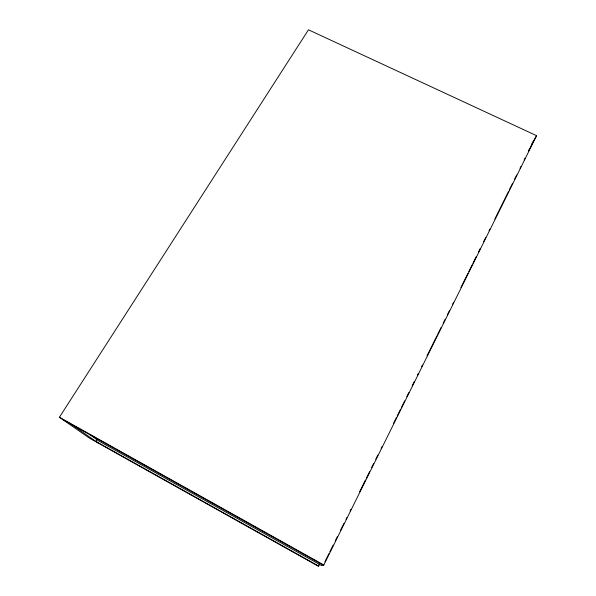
<?xml version="1.0" encoding="UTF-8"?>
<svg xmlns="http://www.w3.org/2000/svg" width="596" height="596" viewBox="0 0 596 596"><rect width="100%" height="100%" fill="white"/><g stroke="black" fill="none" stroke-linecap="round" stroke-linejoin="round"><path stroke-width="0.89" d="M324.917 561.767L329.052 553.431M329.879 551.762L333.186 545.094M335.25 540.922L337.314 536.758M340.517 530.298L343.989 523.303M346 519.25L346.827 517.581M350.135 510.914L350.962 509.245M359.641 491.737L365.43 480.063M366.257 478.394L369.557 471.727M371.628 467.555L373.692 463.39M375.763 459.218L377.827 455.053M381.135 448.386L381.962 446.717M393.539 423.369L396.429 417.535M397.256 415.866L400.564 409.199M401.391 407.53L404.699 400.862M406.763 396.69L408.834 392.526M412.141 385.85L414.205 381.686M417.513 375.018L418.34 373.349M421.648 366.682L422.475 365.013M427.019 355.842L436.942 335.831M437.717 334.267L441.077 327.495M443.141 323.323L445.212 319.158M447.276 314.986L449.347 310.821M452.655 304.146L453.482 302.485M460.917 287.473L467.949 273.303M468.776 271.634L472.084 264.967M472.911 263.298L476.211 256.63M478.283 252.458L480.346 248.294M483.654 241.618L485.725 237.454M489.033 230.779L489.86 229.117M494.814 219.112L508.462 191.599M509.289 189.93L512.59 183.263M514.661 179.091L516.725 174.926M520.032 168.251L520.859 166.589M524.167 159.914L524.994 158.245M528.302 151.578L533.673 140.738M90.19 434.857L98.727 440.958L321.49 565.5L323.807 564.978L536.586 135.679L308.475 29.8L59.414 417.252L89.534 438.187L318.339 566.2L319.583 564.442M318.748 565.366L319.575 563.704M531.87 143.882L536.586 135.679M528.965 149.991L529.859 148.441M96.85 439.833L95.867 441.42L318.756 566.111M59.414 417.252L323.807 564.978M62.416 419.338L323.263 565.105M72.101 424.754L98.079 442.97"/></g></svg>
